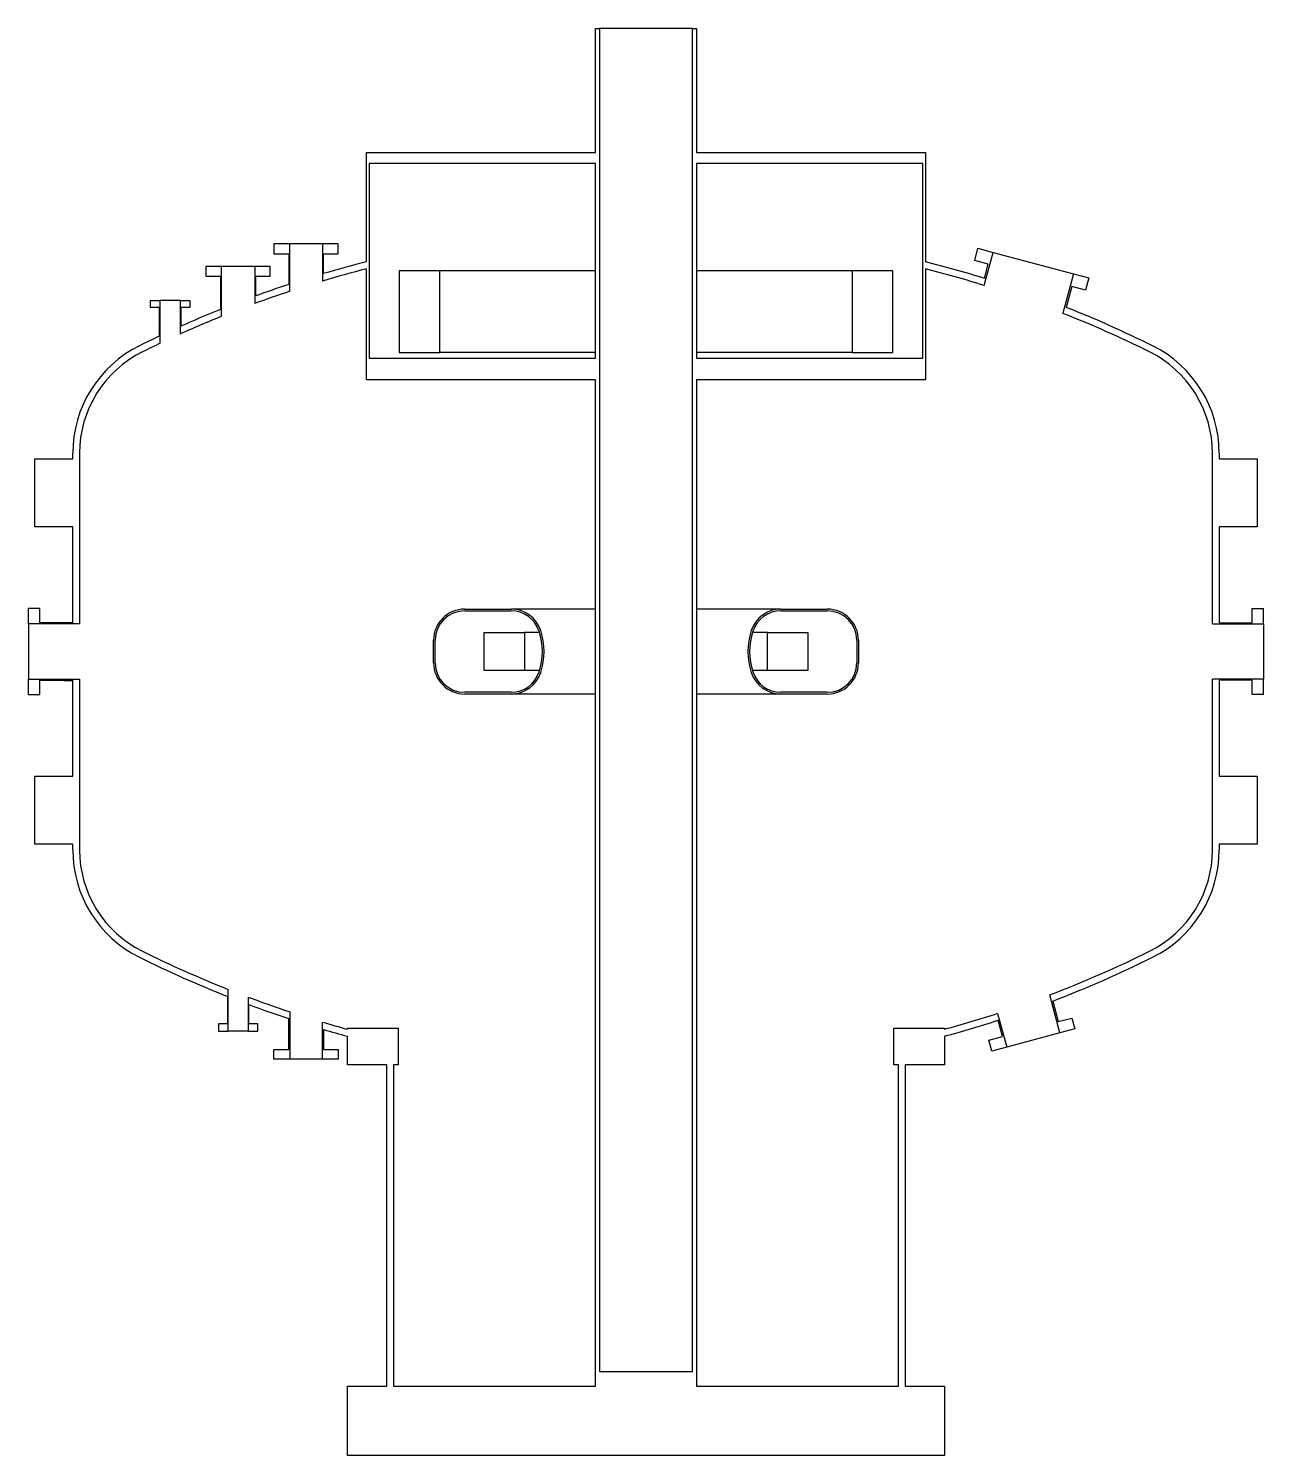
# Model space of a CAD drawing. Header units: millimetres. Extents: x -1090 to 1090, y -1419 to 1100.
import ezdxf

# ---------------------------------------------------------------- set-up
doc = ezdxf.new("R2010")
doc.units = ezdxf.units.MM
doc.layers.add('DV1_Default', color=7, linetype='Continuous')

msp = doc.modelspace()

# ---------------------------------------------------------------- linework, layer by layer
at = {"layer": 'DV1_Default', "color": 7, "linetype": 'Continuous'}
for p, q in [((-89.1, 1100), (-82, 1100)), ((-89.1, 881), (-89.1, 1100)), ((82, 1100), (-82, 1100)), ((-82, 1100), (-82, -1271)), ((82, 1100), (89.1, 1100)), ((82, -1271), (82, 1100)), ((89.1, 1100), (89.1, 881)), ((-493.5, 881), (-89.1, 881)), ((-493.5, 688.1), (-493.5, 881)), ((-488.5, 862), (-488.5, 518)), ((-89.1, 862), (-488.5, 862)), ((-89.1, 518), (-89.1, 862)), ((89.1, 881), (493.5, 881)), ((488.5, 862), (89.1, 862)), ((89.1, 862), (89.1, 518)), ((488.5, 518), (488.5, 862)), ((493.5, 881), (493.5, 688.1)), ((-656.8, 720), (-656.8, 702.5)), ((-628.8, 720), (-656.8, 720)), ((-571.2, 720), (-628.8, 720)), ((-628.8, 636.1), (-628.8, 720)), ((-543.2, 720), (-571.2, 720)), ((-571.2, 720), (-571.2, 654.2)), ((-543.2, 702.5), (-543.2, 720)), ((580.2, 690.4), (586, 712)), ((586, 712), (612.8, 704.8)), ((-656.8, 702.5), (-630.8, 702.5)), ((-630.8, 702.5), (-630.8, 648.1)), ((-569.2, 667.3), (-569.2, 702.5)), ((-569.2, 702.5), (-543.2, 702.5)), ((604.1, 684), (580.2, 690.4)), ((597.1, 646.3), (612.8, 704.8)), ((597.4, 658.8), (604.1, 684)), ((612.8, 704.8), (754.7, 666.8)), ((-776.8, 680), (-776.8, 662.5)), ((-749.2, 680), (-776.8, 680)), ((-776.8, 662.5), (-751.2, 662.5)), ((-751.2, 662.5), (-751.2, 604.1)), ((-690.8, 680), (-749.2, 680)), ((-749.2, 591.9), (-749.2, 680)), ((-663.2, 680), (-690.8, 680)), ((-690.8, 680), (-690.8, 614.5)), ((-688.8, 628), (-688.8, 662.5)), ((-688.8, 662.5), (-663.2, 662.5)), ((-663.2, 662.5), (-663.2, 680)), ((-493.5, 480), (-493.5, 675.7)), ((-436, 672), (-436, 528)), ((-364, 672), (-436, 672)), ((-89.1, 672), (-364, 672)), ((-364, 528), (-364, 672)), ((364, 672), (89.1, 672)), ((364, 672), (364, 528)), ((436, 672), (364, 672)), ((436, 528), (436, 672)), ((493.5, 675.7), (493.5, 480)), ((754.7, 666.8), (736.1, 597.2)), ((754.7, 666.8), (781.5, 659.6)), ((781.5, 659.6), (775.7, 638)), ((751.8, 644.4), (742, 607.7)), ((775.7, 638), (751.8, 644.4)), ((-874.6, 607.3), (-874.6, 620)), ((-874.6, 620), (-857.5, 620)), ((-859, 607.3), (-874.6, 607.3)), ((-859, 557), (-859, 607.3)), ((-822.5, 620), (-857.5, 620)), ((-857.5, 544.4), (-857.5, 620)), ((-822.5, 620), (-805.4, 620)), ((-822.5, 620), (-822.5, 560.6)), ((-821, 607.3), (-821, 574.4)), ((-805.4, 607.3), (-821, 607.3)), ((-805.4, 620), (-805.4, 607.3)), ((-488.5, 518), (-89.1, 518)), ((-436, 528), (-364, 528)), ((-89.1, 528), (-364, 528)), ((364, 528), (89.1, 528)), ((89.1, 518), (488.5, 518)), ((364, 528), (436, 528)), ((-89.1, 480), (-493.5, 480)), ((-89.1, -1297), (-89.1, 480)), ((493.5, 480), (89.1, 480)), ((89.1, 480), (89.1, -1297)), ((-1079, 220), (-1079, 340)), ((-1079, 340), (-1012, 340)), ((-1012, 340), (-1012, 350)), ((-1000, 350), (-1000, 48.7)), ((1000, 48.7), (1000, 350)), ((1012, 350), (1012, 340)), ((1012, 340), (1079, 340)), ((1079, 340), (1079, 220)), ((-1012, 220), (-1079, 220)), ((-1012, 50.8), (-1012, 220)), ((1012, 220), (1012, 50.8)), ((1079, 220), (1012, 220)), ((-1070.2, 75.8), (-1090, 75.8)), ((-1090, 48.7), (-1090, 75.8)), ((-1070.2, 50.8), (-1070.2, 75.8)), ((1070.2, 75.8), (1090, 75.8)), ((1070.2, 50.8), (1070.2, 75.8)), ((1090, 48.7), (1090, 75.8)), ((-1012, 50.8), (-1070.2, 50.8)), ((-320, 75), (-238.2, 75)), ((-320, 72), (-238.2, 72)), ((-89.1, 75), (-238.2, 75)), ((238.2, 75), (89.1, 75)), ((238.2, 75), (320, 75)), ((238.2, 72), (320, 72)), ((1012, 50.8), (1070.2, 50.8)), ((-1090, 48.7), (-1090, -48.7)), ((-1000, 48.7), (-1090, 48.7)), ((-285.4, 33.6), (-214.6, 33.6)), ((-285.4, -33.6), (-285.4, 33.6)), ((-187.9, 33.6), (-214.6, 33.6)), ((-214.6, 33.6), (-214.6, -33.6)), ((214.6, 33.6), (187.9, 33.6)), ((214.6, -33.6), (214.6, 33.6)), ((214.6, 33.6), (285.4, 33.6)), ((285.4, 33.6), (285.4, -33.6)), ((1000, 48.7), (1090, 48.7)), ((1090, 48.7), (1090, -48.7)), ((-375, -20), (-375, 20)), ((-372, -20), (-372, 20)), ((372, 20), (372, -20)), ((375, 20), (375, -20)), ((-1090, -48.7), (-1000, -48.7)), ((-1090, -75.8), (-1090, -48.7)), ((-1000, -48.7), (-1000, -350)), ((-214.6, -33.6), (-285.4, -33.6)), ((-187.9, -33.6), (-214.6, -33.6)), ((214.6, -33.6), (187.9, -33.6)), ((285.4, -33.6), (214.6, -33.6)), ((1090, -48.7), (1000, -48.7)), ((1000, -350), (1000, -48.7)), ((1090, -75.8), (1090, -48.7)), ((-1070.2, -75.8), (-1070.2, -50.8)), ((-1070.2, -50.8), (-1012, -50.8)), ((-1025.4, -51), (-1012, -51)), ((-1012, -220), (-1012, -50.8)), ((-238.2, -72), (-320, -72)), ((-238.2, -75), (-320, -75)), ((-89.1, -75), (-238.2, -75)), ((238.2, -75), (89.1, -75)), ((320, -72), (238.2, -72)), ((320, -75), (238.2, -75)), ((1070.2, -50.8), (1012, -50.8)), ((1012, -50.8), (1012, -220)), ((1070.2, -75.8), (1070.2, -50.8)), ((-1090, -75.8), (-1070.2, -75.8)), ((1090, -75.8), (1070.2, -75.8)), ((-1079, -220), (-1012, -220)), ((-1079, -340), (-1079, -220)), ((1012, -220), (1079, -220)), ((1079, -220), (1079, -340)), ((-1012, -340), (-1079, -340)), ((-1012, -350), (-1012, -340)), ((1079, -340), (1012, -340)), ((1012, -340), (1012, -350)), ((-737.5, -670), (-737.5, -596.6)), ((-739, -608.9), (-739, -657.3)), ((-702.5, -610.1), (-702.5, -670)), ((-701, -657.3), (-701, -623.5)), ((730.8, -673.2), (712.8, -606.2)), ((717.9, -617.1), (727.7, -653.5)), ((-630.8, -702.5), (-630.8, -648.1)), ((-628.8, -636.1), (-628.8, -720)), ((-571.2, -720), (-571.2, -654.2)), ((620.7, -638.8), (636.7, -698.4)), ((629.6, -679.8), (621.9, -651)), ((727.7, -653.5), (751.9, -647.1)), ((751.9, -647.1), (757, -666.2)), ((-739, -657.3), (-754.6, -657.3)), ((-754.6, -657.3), (-754.6, -670)), ((-754.6, -670), (-737.5, -670)), ((-702.5, -670), (-737.5, -670)), ((-702.5, -670), (-685.4, -670)), ((-685.4, -657.3), (-701, -657.3)), ((-685.4, -670), (-685.4, -657.3)), ((-569.2, -667.3), (-569.2, -702.5)), ((-527, -665), (-437.5, -665)), ((-527, -666.9), (-527, -665)), ((-527, -730), (-527, -679.3)), ((-437.5, -665), (-437.5, -730)), ((437.5, -730), (437.5, -665)), ((437.5, -665), (527, -665)), ((527, -665), (527, -666.9)), ((527, -679.3), (527, -730)), ((605.4, -686.3), (629.6, -679.8)), ((730.8, -673.2), (636.7, -698.4)), ((757, -666.2), (730.8, -673.2)), ((-656.8, -702.5), (-630.8, -702.5)), ((-656.8, -720), (-656.8, -702.5)), ((-569.2, -702.5), (-543.2, -702.5)), ((-543.2, -702.5), (-543.2, -720)), ((610.5, -705.4), (605.4, -686.3)), ((636.7, -698.4), (610.5, -705.4)), ((-628.8, -720), (-656.8, -720)), ((-571.2, -720), (-628.8, -720)), ((-543.2, -720), (-571.2, -720)), ((-457.5, -730), (-527, -730)), ((-457.5, -1297), (-457.5, -730)), ((-445.5, -730), (-445.5, -1297)), ((-437.5, -730), (-445.5, -730)), ((445.5, -730), (437.5, -730)), ((445.5, -1297), (445.5, -730)), ((527, -730), (457.5, -730)), ((457.5, -730), (457.5, -1297)), ((-82, -1271), (82, -1271)), ((-527, -1419.4), (-527, -1297)), ((-527, -1297), (-457.5, -1297)), ((-445.5, -1297), (-89.1, -1297)), ((89.1, -1297), (445.5, -1297)), ((457.5, -1297), (527, -1297)), ((527, -1297), (527, -1419.4)), ((527, -1419.4), (-527, -1419.4))]:
    msp.add_line(p, q, dxfattribs=at)
for centre, radius, start, end in [((0, -1262.5), 2012, 104.1983, 106.435), ((0, -1262.5), 2012, 72.7279, 75.8017), ((0, -1262.5), 2000, 104.2853, 106.5962), ((0, -1262.5), 2000, 72.6282, 75.7147), ((0, -1262.5), 2000, 108.3231, 110.2071), ((0, -1262.5), 2012, 108.2699, 110.0207), ((0, -1262.5), 2012, 63.6122, 68.3595), ((0, -1262.5), 2000, 111.9987, 114.2834), ((0, -1262.5), 2012, 111.9221, 114.0825), ((0, -1262.5), 2000, 63.6122, 68.406), ((0, -1262.5), 2012, 115.2734, 116.3878), ((-800, 350), 212, 116.3878, 180), ((-800, 350), 200, 116.3878, 180), ((0, -1262.5), 2000, 115.3883, 116.3878), ((800, 350), 200, 0, 63.6122), ((800, 350), 212, 0, 63.6122), ((-320, 20), 55, 90, 180), ((-320, 20), 52, 90, 180), ((-238.2, 20), 55, 17.9202, 90), ((-238.2, 20), 52, 17.9202, 90), ((238.2, 20), 55, 90, 162.0798), ((238.2, 20), 52, 90, 162.0798), ((320, 20), 55, 0, 90), ((320, 20), 52, 0, 90), ((-300, 0), 117, 342.0798, 17.9202), ((-300, 0), 120, 342.0798, 17.9202), ((300, 0), 120, 162.0798, 197.9202), ((300, 0), 117, 162.0798, 197.9202), ((-320, -20), 55, 180, 270), ((-320, -20), 52, 180, 270), ((320, -20), 55, 270, 0), ((320, -20), 52, 270, 0), ((-238.2, -20), 52, 270, 342.0798), ((-238.2, -20), 55, 270, 342.0798), ((238.2, -20), 55, 197.9202, 270), ((238.2, -20), 52, 197.9202, 270), ((-800, -350), 212, 180, 243.6122), ((-800, -350), 200, 180, 243.6122), ((800, -350), 200, 296.3878, 0), ((800, -350), 212, 296.3878, 0), ((0, 1262.5), 2012, 243.6122, 248.451), ((0, 1262.5), 2000, 243.6122, 248.3615), ((0, 1262.5), 2000, 290.8808, 296.3878), ((0, 1262.5), 2012, 290.9057, 296.3878), ((0, 1262.5), 2000, 249.4362, 251.6769), ((0, 1262.5), 2012, 249.6099, 251.7301), ((0, 1262.5), 2000, 253.4038, 254.7222), ((0, 1262.5), 2000, 285.2778, 288.0816), ((0, 1262.5), 2012, 285.1845, 288.0033), ((0, 1262.5), 2012, 253.565, 254.8155)]:
    msp.add_arc(centre, radius, start, end, dxfattribs=at)
for start_param, end_param in [(6.282645, 6.283185), (3.053002, 3.142133)]:
    msp.add_ellipse((-1025.4, 0), major_axis=(0, 51), ratio=0.707107, start_param=start_param, end_param=end_param, dxfattribs=at)

doc.saveas('drawing.dxf')
